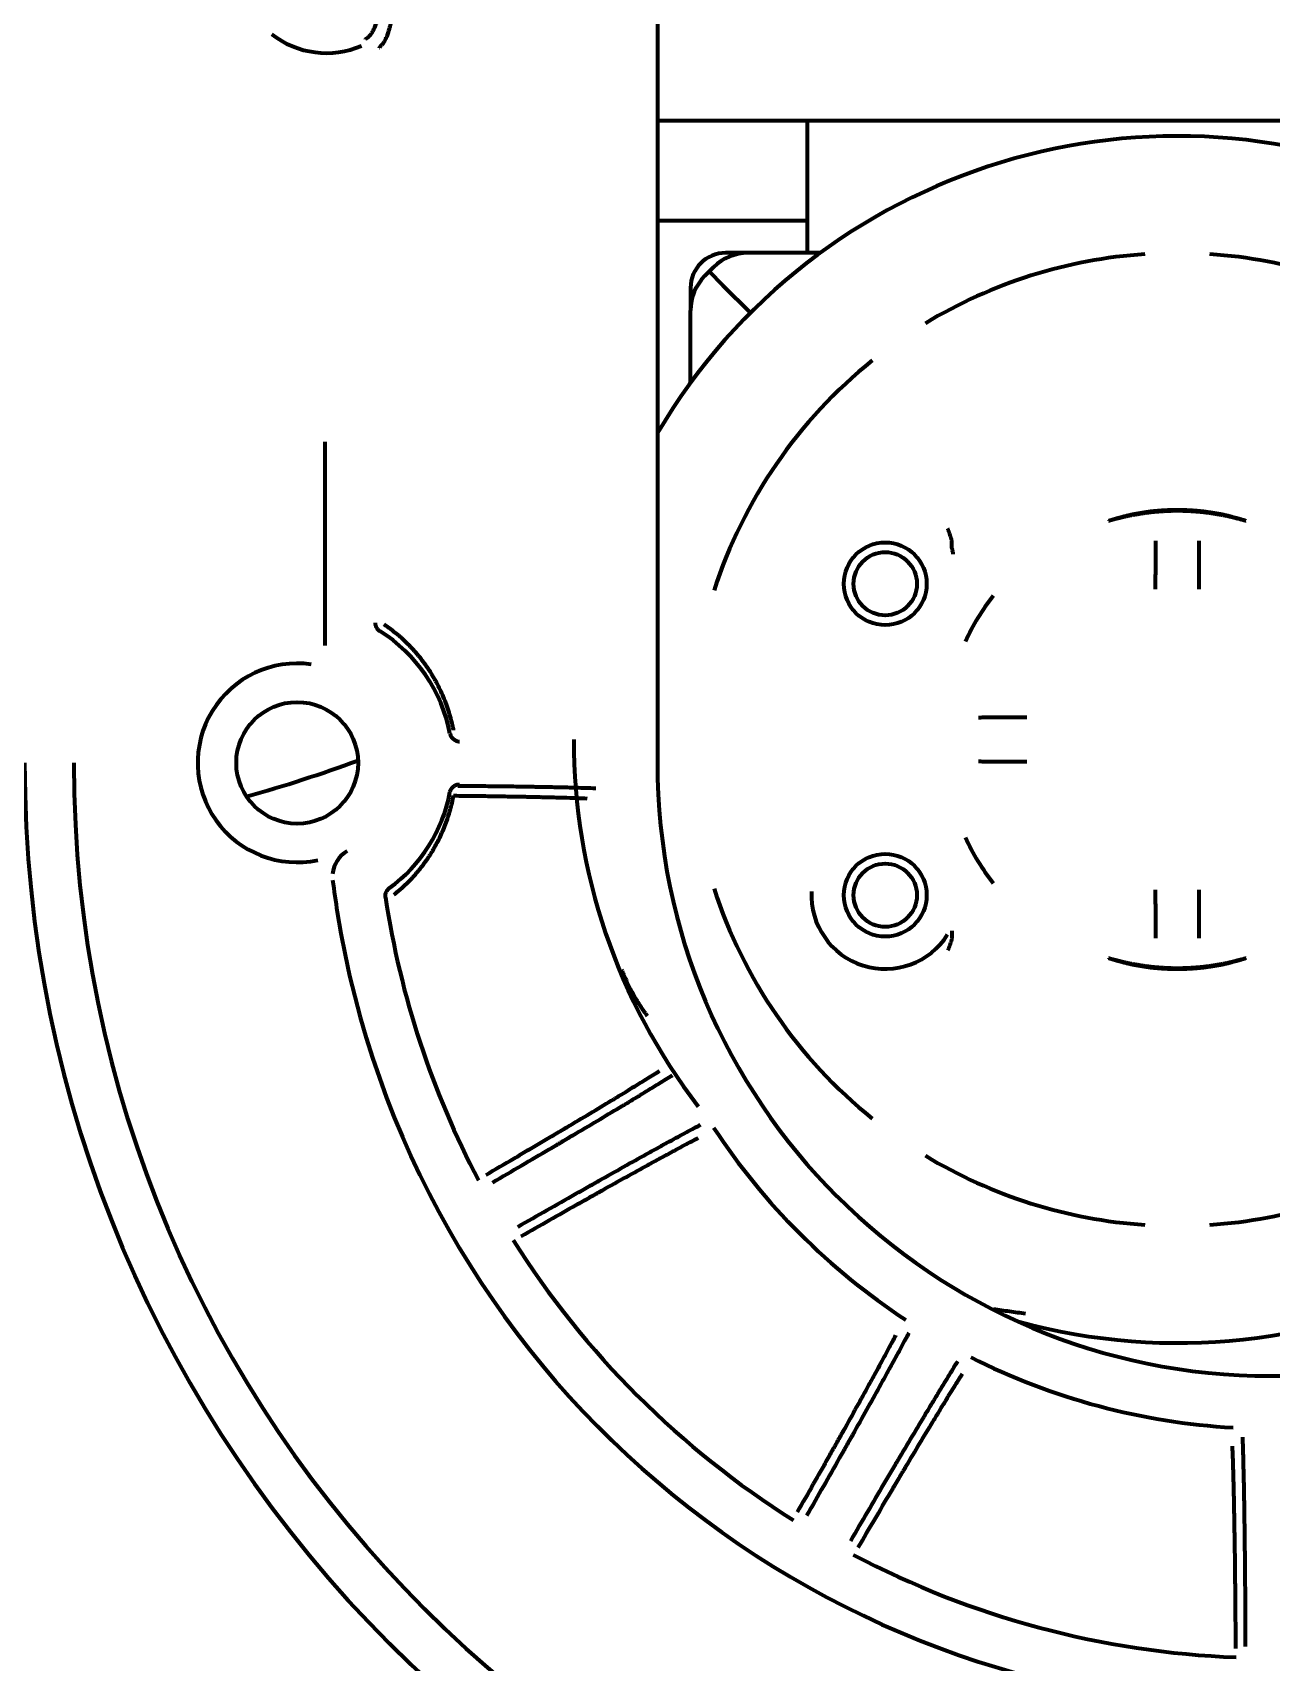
# Model space of a CAD drawing. Header units: inches. Extents: x -2405 to 7588, y 441 to 5654.
# Drawn here: x 2945 to 3008.6, y 4747.8 to 4831.6 of the extents above; entities that cross this region are included whole.
import ezdxf

# ---------------------------------------------------------------- set-up
doc = ezdxf.new("R2010")
doc.units = ezdxf.units.IN

msp = doc.modelspace()

# ---------------------------------------------------------------- linework, layer by layer
at = {"linetype": 'Continuous', "lineweight": 70}
for p, q in [((2977.075, 4838.056), (2977.075, 4794.033)), ((2977.075, 4827.033), (3040.074, 4827.033)), ((2984.775, 4820.233), (2984.775, 4827.035)), ((2984.775, 4821.883), (2977.073, 4821.883)), ((2981.728, 4820.233), (2980.575, 4820.233)), ((2985.445, 4820.233), (2981.727, 4820.233)), ((2979.507, 4819.048), (2979.733, 4819.275)), ((2979.96, 4819.501), (2979.733, 4819.275)), ((2980.441, 4818.567), (2979.733, 4819.275)), ((2980.441, 4818.567), (2979.733, 4819.275)), ((2978.775, 4818.433), (2978.775, 4817.28)), ((2980.441, 4818.567), (2981.855, 4817.153)), ((2980.441, 4818.567), (2981.855, 4817.153)), ((2978.775, 4813.563), (2978.775, 4817.281)), ((2960.002, 4810.531), (2960.002, 4800.071)), ((2992.194, 4805.066), (2992.194, 4805.39)), ((2992.194, 4785.4), (2992.194, 4785.076))]:
    msp.add_line(p, q, dxfattribs=at)
for centre, radius in [((2988.775, 4803.233), 2.125), ((2988.775, 4803.233), 1.625), ((2958.575, 4794.033), 3.125), ((2988.775, 4787.233), 2.125), ((2988.775, 4787.233), 1.625)]:
    msp.add_circle(centre, radius, dxfattribs=at)
for centre, radius, start, end in [((2960.075, 4835.033), 4.529, 231.71709, 293.53976), ((3003.775, 4795.233), 31, 254.7, 149.45625), ((2980.575, 4818.433), 1.8, 90, 180), ((2981.727, 4817.733), 2.5, 90, 135), ((3003.775, 4795.233), 24.991, 93.82427, 121.17573), ((3003.775, 4795.233), 24.991, 58.82427, 86.17573), ((2981.275, 4817.281), 2.5, 135, 180), ((3003.775, 4795.233), 24.991, 128.82427, 162.14701), ((3003.775, 4795.233), 11.996, 142.00464, 155.16062), ((2958.575, 4794.033), 7.991, 10.88963, 57.92406), ((2958.575, 4794.033), 5.109, 81.93308, 282.00746), ((3003.775, 4795.233), 31, 180, 217.4625), ((3008.575, 4794.033), 64, 180, 0), ((3008.575, 4794.033), 61.472, 180, 0), ((2935.775, 4864.533), 75, 285.62344, 290.22188), ((3008.575, 4794.033), 31.5, 180, 0), ((2958.575, 4794.033), 7.991, 306.29963, 349.11037), ((3003.775, 4795.233), 11.996, 204.83938, 217.99536), ((3010.212, 4794.297), 50.211, 187.19463, 189.09231), ((3003.775, 4795.233), 24.991, 197.85299, 231.17573), ((2988.775, 4787.233), 3.788, 177.16731, 327.75157), ((3008.575, 4794.033), 45.991, 188.65313, 207.78465), ((3008.575, 4794.033), 48.553, 189.09025, 350.90976), ((3008.575, 4794.033), 34.207, 213.232, 236.768), ((3003.775, 4795.233), 24.991, 238.82427, 266.17573), ((3003.775, 4795.233), 24.991, 273.82427, 301.17573), ((3008.575, 4794.033), 45.991, 212.21535, 237.78465), ((3008.575, 4794.033), 34.207, 243.232, 266.768), ((3008.575, 4794.033), 45.991, 242.21535, 267.78465)]:
    msp.add_arc(centre, radius, start, end, dxfattribs=at)
msp.add_ellipse((2961.885, 4788.196), major_axis=(1.341, 0.672), ratio=0.998626, start_param=1.621896, end_param=2.588167, dxfattribs=at)
for points, knots in [([(2962.223, 4831.326), (2962.236, 4831.334), (2962.25, 4831.345), (2962.271, 4831.364), (2962.278, 4831.371), (2962.293, 4831.386), (2962.3, 4831.394), (2962.337, 4831.435), (2962.367, 4831.475), (2962.412, 4831.545), (2962.428, 4831.569), (2962.451, 4831.608), (2962.458, 4831.622), (2962.474, 4831.649), (2962.481, 4831.663), (2962.519, 4831.735), (2962.548, 4831.797), (2962.606, 4831.93), (2962.633, 4832), (2962.673, 4832.111), (2962.686, 4832.148), (2962.711, 4832.225), (2962.724, 4832.264), (2962.76, 4832.384), (2962.782, 4832.465), (2962.824, 4832.632), (2962.843, 4832.717), (2962.879, 4832.891), (2962.895, 4832.979), (2962.918, 4833.115), (2962.925, 4833.16), (2962.939, 4833.251), (2962.946, 4833.297), (2962.977, 4833.526), (2962.996, 4833.711), (2963.027, 4834.085), (2963.038, 4834.273), (2963.048, 4834.558), (2963.051, 4834.653), (2963.055, 4834.844), (2963.056, 4835.034), (2963.054, 4835.319), (2963.048, 4835.509), (2963.043, 4835.651), (2963.041, 4835.699), (2963.036, 4835.794), (2963.034, 4835.841), (2963.025, 4835.983), (2963.019, 4836.077), (2962.996, 4836.358), (2962.976, 4836.542), (2962.939, 4836.816), (2962.926, 4836.906), (2962.903, 4837.041), (2962.895, 4837.085), (2962.878, 4837.174), (2962.87, 4837.218), (2962.843, 4837.35), (2962.823, 4837.435), (2962.782, 4837.602), (2962.759, 4837.683), (2962.712, 4837.841), (2962.687, 4837.918), (2962.633, 4838.066), (2962.606, 4838.136), (2962.549, 4838.268), (2962.519, 4838.33), (2962.474, 4838.415), (2962.459, 4838.443), (2962.436, 4838.482), (2962.428, 4838.495), (2962.413, 4838.52), (2962.398, 4838.544), (2962.382, 4838.567), (2962.367, 4838.589), (2962.359, 4838.599), (2962.336, 4838.629), (2962.321, 4838.648), (2962.277, 4838.697), (2962.249, 4838.723), (2962.223, 4838.74)], [0, 0, 0, 0, 0.015625, 0.015625, 0.023437, 0.023437, 0.03125, 0.03125, 0.0625, 0.0625, 0.078125, 0.078125, 0.085937, 0.085937, 0.09375, 0.09375, 0.125, 0.125, 0.15625, 0.15625, 0.171875, 0.171875, 0.1875, 0.1875, 0.21875, 0.21875, 0.25, 0.25, 0.28125, 0.28125, 0.296875, 0.296875, 0.3125, 0.3125, 0.375, 0.375, 0.4375, 0.4375, 0.46875, 0.46875, 0.5, 0.53125, 0.5625, 0.5625, 0.578125, 0.578125, 0.59375, 0.59375, 0.625, 0.625, 0.6875, 0.6875, 0.71875, 0.71875, 0.734375, 0.734375, 0.75, 0.75, 0.78125, 0.78125, 0.8125, 0.8125, 0.84375, 0.84375, 0.875, 0.875, 0.90625, 0.90625, 0.921875, 0.921875, 0.929687, 0.929687, 0.9375, 0.945312, 0.945312, 0.953125, 0.953125, 0.96875, 0.96875, 1, 1, 1, 1]), ([(2962.95, 4830.958), (2962.963, 4830.97), (2962.975, 4830.985), (2962.995, 4831.009), (2963.001, 4831.018), (2963.015, 4831.036), (2963.021, 4831.046), (2963.054, 4831.096), (2963.081, 4831.143), (2963.121, 4831.223), (2963.135, 4831.251), (2963.155, 4831.295), (2963.161, 4831.311), (2963.175, 4831.342), (2963.181, 4831.357), (2963.214, 4831.438), (2963.239, 4831.507), (2963.287, 4831.654), (2963.31, 4831.731), (2963.343, 4831.852), (2963.353, 4831.893), (2963.374, 4831.977), (2963.384, 4832.02), (2963.412, 4832.15), (2963.43, 4832.239), (2963.462, 4832.42), (2963.476, 4832.513), (2963.503, 4832.702), (2963.514, 4832.798), (2963.53, 4832.944), (2963.535, 4832.994), (2963.543, 4833.093), (2963.548, 4833.143), (2963.567, 4833.392), (2963.577, 4833.593), (2963.591, 4834), (2963.595, 4834.206), (2963.599, 4834.515), (2963.599, 4834.619), (2963.6, 4834.827), (2963.601, 4835.034), (2963.6, 4835.241), (2963.599, 4835.448), (2963.599, 4835.552), (2963.596, 4835.758), (2963.595, 4835.862), (2963.591, 4836.068), (2963.588, 4836.17), (2963.577, 4836.475), (2963.567, 4836.677), (2963.544, 4836.974), (2963.535, 4837.072), (2963.519, 4837.219), (2963.514, 4837.267), (2963.502, 4837.364), (2963.496, 4837.412), (2963.476, 4837.554), (2963.462, 4837.647), (2963.43, 4837.828), (2963.412, 4837.917), (2963.384, 4838.046), (2963.369, 4838.11), (2963.353, 4838.172), (2963.343, 4838.213), (2963.337, 4838.234), (2963.31, 4838.335), (2963.287, 4838.412), (2963.239, 4838.558), (2963.214, 4838.626), (2963.175, 4838.723), (2963.162, 4838.754), (2963.135, 4838.814), (2963.122, 4838.842), (2963.095, 4838.896), (2963.081, 4838.922), (2963.054, 4838.969), (2963.041, 4838.991), (2963.001, 4839.051), (2962.975, 4839.083), (2962.95, 4839.107)], [0, 0, 0, 0, 0.015625, 0.015625, 0.023437, 0.023437, 0.03125, 0.03125, 0.0625, 0.0625, 0.078125, 0.078125, 0.085937, 0.085937, 0.09375, 0.09375, 0.125, 0.125, 0.15625, 0.15625, 0.171875, 0.171875, 0.1875, 0.1875, 0.21875, 0.21875, 0.25, 0.25, 0.28125, 0.28125, 0.296875, 0.296875, 0.3125, 0.3125, 0.375, 0.375, 0.4375, 0.4375, 0.46875, 0.46875, 0.5, 0.53125, 0.53125, 0.5625, 0.5625, 0.59375, 0.59375, 0.625, 0.625, 0.6875, 0.6875, 0.71875, 0.71875, 0.734375, 0.734375, 0.75, 0.75, 0.78125, 0.78125, 0.8125, 0.8125, 0.828125, 0.835937, 0.835937, 0.84375, 0.84375, 0.875, 0.875, 0.90625, 0.90625, 0.921875, 0.921875, 0.9375, 0.9375, 0.953125, 0.953125, 0.96875, 0.96875, 1, 1, 1, 1]), ([(2962.075, 4831.22), (2962.079, 4831.226), (2962.093, 4831.237), (2962.142, 4831.272), (2962.177, 4831.295), (2962.223, 4831.326)], [0, 0, 0, 0, 0.5, 0.5, 1, 1, 1, 1]), ([(2962.808, 4830.778), (2962.808, 4830.778), (2962.808, 4830.779), (2962.808, 4830.78), (2962.809, 4830.782), (2962.81, 4830.786), (2962.813, 4830.796), (2962.817, 4830.804), (2962.827, 4830.822), (2962.837, 4830.836), (2962.873, 4830.881), (2962.907, 4830.916), (2962.95, 4830.958)], [0, 0, 0, 0, 0.015625, 0.015625, 0.03125, 0.0625, 0.125, 0.25, 0.25, 0.5, 0.5, 1, 1, 1, 1]), ([(2992.176, 4805.521), (2992.148, 4805.614), (2992.118, 4805.706), (2992.07, 4805.845), (2992.054, 4805.891), (2992.03, 4805.959), (2992.021, 4805.982), (2992.004, 4806.028), (2991.996, 4806.051), (2991.987, 4806.074)], [0, 0, 0, 0, 0.5, 0.5, 0.75, 0.75, 0.875, 0.875, 1, 1, 1, 1]), ([(2992.194, 4805.39), (2992.194, 4805.412), (2992.193, 4805.434), (2992.187, 4805.477), (2992.183, 4805.499), (2992.176, 4805.521)], [0, 0, 0, 0, 0.5, 0.5, 1, 1, 1, 1]), ([(2992.194, 4805.066), (2992.206, 4805.007), (2992.216, 4804.952), (2992.235, 4804.848), (2992.244, 4804.8), (2992.252, 4804.756)], [0, 0, 0, 0, 0.5, 0.5, 1, 1, 1, 1]), ([(3002.655, 4805.446), (3002.654, 4805.364), (3002.653, 4805.279), (3002.652, 4805.102), (3002.651, 4804.918), (3002.65, 4804.722), (3002.649, 4804.595), (3002.649, 4804.57), (3002.649, 4804.518), (3002.649, 4804.492), (3002.648, 4804.414), (3002.648, 4804.361), (3002.648, 4804.202), (3002.647, 4803.986), (3002.647, 4803.765), (3002.646, 4803.596), (3002.646, 4803.512), (3002.646, 4803.426), (3002.646, 4803.369), (3002.646, 4803.34), (3002.646, 4803.196), (3002.646, 4803.08), (3002.646, 4802.965)], [0, 0, 0, 0, 0.125, 0.125, 0.25, 0.375, 0.375, 0.40625, 0.40625, 0.4375, 0.4375, 0.5, 0.5, 0.625, 0.75, 0.75, 0.8125, 0.84375, 0.84375, 0.875, 0.875, 1, 1, 1, 1]), ([(3004.904, 4802.965), (3004.904, 4803.08), (3004.904, 4803.195), (3004.904, 4803.423), (3004.904, 4803.649), (3004.903, 4803.871), (3004.903, 4804.008), (3004.903, 4804.036), (3004.903, 4804.091), (3004.903, 4804.118), (3004.902, 4804.2), (3004.902, 4804.254), (3004.902, 4804.413), (3004.901, 4804.62), (3004.9, 4804.816), (3004.899, 4804.959), (3004.899, 4805.029), (3004.898, 4805.098), (3004.898, 4805.144), (3004.898, 4805.167), (3004.897, 4805.279), (3004.896, 4805.364), (3004.895, 4805.446)], [0, 0, 0, 0, 0.125, 0.125, 0.25, 0.375, 0.375, 0.40625, 0.40625, 0.4375, 0.4375, 0.5, 0.5, 0.625, 0.75, 0.75, 0.8125, 0.84375, 0.84375, 0.875, 0.875, 1, 1, 1, 1]), ([(2962.584, 4801.229), (2962.584, 4801.186), (2962.589, 4801.144), (2962.602, 4801.093), (2962.605, 4801.083), (2962.612, 4801.063), (2962.615, 4801.053), (2962.627, 4801.024), (2962.645, 4800.986), (2962.668, 4800.95), (2962.687, 4800.924), (2962.693, 4800.916), (2962.707, 4800.9), (2962.714, 4800.892), (2962.75, 4800.853), (2962.783, 4800.827), (2962.819, 4800.804)], [0, 0, 0, 0, 0.25, 0.25, 0.3125, 0.3125, 0.375, 0.375, 0.5, 0.625, 0.625, 0.6875, 0.6875, 0.75, 0.75, 1, 1, 1, 1]), ([(2966.606, 4795.707), (2966.593, 4795.777), (2966.578, 4795.846), (2966.548, 4795.984), (2966.5, 4796.191), (2966.445, 4796.393), (2966.326, 4796.795), (2966.234, 4797.057), (2966.026, 4797.571), (2965.909, 4797.823), (2965.748, 4798.131), (2965.715, 4798.192), (2965.648, 4798.314), (2965.613, 4798.375), (2965.507, 4798.555), (2965.433, 4798.673), (2965.205, 4799.022), (2965.043, 4799.245), (2964.697, 4799.673), (2964.514, 4799.879), (2964.224, 4800.174), (2964.125, 4800.27), (2963.971, 4800.41), (2963.92, 4800.457), (2963.815, 4800.548), (2963.761, 4800.594), (2963.492, 4800.816), (2963.268, 4800.984), (2963.035, 4801.14)], [0, 0, 0, 0, 0.03125, 0.03125, 0.0625, 0.125, 0.125, 0.25, 0.25, 0.375, 0.375, 0.40625, 0.40625, 0.4375, 0.4375, 0.5, 0.5, 0.625, 0.625, 0.75, 0.75, 0.8125, 0.8125, 0.84375, 0.84375, 0.875, 0.875, 1, 1, 1, 1]), ([(2996.043, 4796.362), (2995.928, 4796.362), (2995.813, 4796.362), (2995.585, 4796.362), (2995.359, 4796.362), (2995.137, 4796.361), (2994.999, 4796.361), (2994.972, 4796.361), (2994.917, 4796.361), (2994.89, 4796.361), (2994.808, 4796.36), (2994.754, 4796.36), (2994.595, 4796.36), (2994.388, 4796.359), (2994.192, 4796.358), (2994.049, 4796.357), (2993.979, 4796.356), (2993.91, 4796.356), (2993.864, 4796.356), (2993.841, 4796.355), (2993.729, 4796.355), (2993.644, 4796.354), (2993.562, 4796.353)], [0, 0, 0, 0, 0.125, 0.125, 0.25, 0.375, 0.375, 0.40625, 0.40625, 0.4375, 0.4375, 0.5, 0.5, 0.625, 0.75, 0.75, 0.8125, 0.84375, 0.84375, 0.875, 0.875, 1, 1, 1, 1]), ([(2966.422, 4795.543), (2966.428, 4795.514), (2966.436, 4795.486), (2966.451, 4795.446), (2966.457, 4795.433), (2966.469, 4795.407), (2966.476, 4795.394), (2966.498, 4795.357), (2966.515, 4795.333), (2966.543, 4795.301), (2966.553, 4795.29), (2966.573, 4795.27), (2966.584, 4795.26), (2966.618, 4795.233), (2966.641, 4795.216), (2966.679, 4795.195), (2966.692, 4795.188), (2966.718, 4795.176), (2966.731, 4795.171), (2966.772, 4795.156), (2966.828, 4795.142), (2966.885, 4795.136), (2966.914, 4795.136)], [0, 0, 0, 0, 0.125, 0.125, 0.1875, 0.1875, 0.25, 0.25, 0.375, 0.375, 0.4375, 0.4375, 0.5, 0.5, 0.625, 0.625, 0.6875, 0.6875, 0.75, 0.75, 0.875, 1, 1, 1, 1]), ([(2993.562, 4794.113), (2993.644, 4794.112), (2993.729, 4794.111), (2993.906, 4794.11), (2994.09, 4794.109), (2994.286, 4794.108), (2994.413, 4794.107), (2994.438, 4794.107), (2994.49, 4794.107), (2994.516, 4794.107), (2994.594, 4794.106), (2994.647, 4794.106), (2994.806, 4794.105), (2995.022, 4794.105), (2995.243, 4794.104), (2995.412, 4794.104), (2995.496, 4794.104), (2995.582, 4794.104), (2995.639, 4794.104), (2995.668, 4794.104), (2995.812, 4794.104), (2995.928, 4794.104), (2996.043, 4794.104)], [0, 0, 0, 0, 0.125, 0.125, 0.25, 0.375, 0.375, 0.40625, 0.40625, 0.4375, 0.4375, 0.5, 0.5, 0.625, 0.75, 0.75, 0.8125, 0.84375, 0.84375, 0.875, 0.875, 1, 1, 1, 1]), ([(2963.541, 4787.262), (2963.642, 4787.341), (2963.741, 4787.421), (2963.886, 4787.546), (2963.934, 4787.588), (2964.028, 4787.673), (2964.075, 4787.716), (2964.305, 4787.934), (2964.48, 4788.115), (2964.811, 4788.492), (2964.968, 4788.688), (2965.19, 4788.992), (2965.262, 4789.095), (2965.367, 4789.253), (2965.401, 4789.306), (2965.468, 4789.413), (2965.501, 4789.467), (2965.663, 4789.738), (2965.783, 4789.959), (2966.002, 4790.411), (2966.101, 4790.641), (2966.28, 4791.113), (2966.36, 4791.353), (2966.448, 4791.661), (2966.464, 4791.723), (2966.497, 4791.847), (2966.512, 4791.909), (2966.557, 4792.097), (2966.584, 4792.223), (2966.608, 4792.35)], [0, 0, 0, 0, 0.0625, 0.0625, 0.09375, 0.09375, 0.125, 0.125, 0.25, 0.25, 0.375, 0.375, 0.4375, 0.4375, 0.46875, 0.46875, 0.5, 0.5, 0.625, 0.625, 0.75, 0.75, 0.875, 0.875, 0.90625, 0.90625, 0.9375, 0.9375, 1, 1, 1, 1]), ([(2966.422, 4792.523), (2966.428, 4792.552), (2966.436, 4792.579), (2966.451, 4792.62), (2966.457, 4792.633), (2966.469, 4792.659), (2966.476, 4792.672), (2966.498, 4792.709), (2966.515, 4792.732), (2966.543, 4792.765), (2966.553, 4792.776), (2966.573, 4792.796), (2966.584, 4792.806), (2966.618, 4792.833), (2966.641, 4792.849), (2966.679, 4792.871), (2966.692, 4792.877), (2966.718, 4792.889), (2966.731, 4792.895), (2966.772, 4792.91), (2966.828, 4792.924), (2966.885, 4792.929), (2966.914, 4792.929)], [0, 0, 0, 0, 0.125, 0.125, 0.1875, 0.1875, 0.25, 0.25, 0.375, 0.375, 0.4375, 0.4375, 0.5, 0.5, 0.625, 0.625, 0.6875, 0.6875, 0.75, 0.75, 0.875, 1, 1, 1, 1]), ([(2966.608, 4792.35), (2966.987, 4792.346), (2967.354, 4792.342), (2968.069, 4792.333), (2968.762, 4792.323), (2969.414, 4792.312), (2969.887, 4792.304), (2970.042, 4792.301), (2970.271, 4792.297), (2970.346, 4792.295), (2970.496, 4792.292), (2970.57, 4792.291), (2970.791, 4792.286), (2970.934, 4792.283), (2971.144, 4792.278), (2971.213, 4792.277), (2971.35, 4792.274), (2971.417, 4792.272), (2971.749, 4792.264), (2971.999, 4792.257), (2972.469, 4792.244), (2972.688, 4792.237), (2973.097, 4792.222), (2973.286, 4792.215), (2973.46, 4792.207)], [0, 0, 0, 0, 0.125, 0.125, 0.25, 0.375, 0.375, 0.4375, 0.4375, 0.46875, 0.46875, 0.5, 0.5, 0.5625, 0.5625, 0.59375, 0.59375, 0.625, 0.625, 0.75, 0.75, 0.875, 0.875, 1, 1, 1, 1]), ([(2966.828, 4792.859), (2967.221, 4792.855), (2967.602, 4792.852), (2968.343, 4792.844), (2969.062, 4792.836), (2969.737, 4792.826), (2970.228, 4792.819), (2970.388, 4792.816), (2970.625, 4792.812), (2970.743, 4792.81), (2970.859, 4792.808), (2970.935, 4792.807), (2970.974, 4792.806), (2971.315, 4792.8), (2971.603, 4792.794), (2972.148, 4792.783), (2972.663, 4792.771), (2973.116, 4792.758), (2973.539, 4792.745), (2973.735, 4792.738), (2973.915, 4792.731)], [0, 0, 0, 0, 0.125, 0.125, 0.25, 0.375, 0.375, 0.4375, 0.4375, 0.46875, 0.484375, 0.484375, 0.5, 0.5, 0.625, 0.625, 0.75, 0.875, 0.875, 1, 1, 1, 1]), ([(2963.107, 4787.113), (2963.1, 4787.159), (2963.1, 4787.204), (2963.108, 4787.272), (2963.112, 4787.294), (2963.124, 4787.338), (2963.131, 4787.36), (2963.148, 4787.401), (2963.158, 4787.422), (2963.181, 4787.461), (2963.207, 4787.499), (2963.237, 4787.532), (2963.27, 4787.564), (2963.287, 4787.579), (2963.306, 4787.593)], [0, 0, 0, 0, 0.25, 0.25, 0.375, 0.375, 0.5, 0.5, 0.625, 0.625, 0.75, 0.875, 0.875, 1, 1, 1, 1]), ([(3002.646, 4787.501), (3002.646, 4787.385), (3002.646, 4787.271), (3002.646, 4787.043), (3002.646, 4786.817), (3002.647, 4786.595), (3002.647, 4786.457), (3002.647, 4786.43), (3002.647, 4786.375), (3002.647, 4786.348), (3002.648, 4786.266), (3002.648, 4786.212), (3002.648, 4786.053), (3002.649, 4785.846), (3002.65, 4785.65), (3002.651, 4785.507), (3002.652, 4785.436), (3002.652, 4785.367), (3002.652, 4785.322), (3002.652, 4785.299), (3002.653, 4785.187), (3002.654, 4785.101), (3002.655, 4785.019)], [0, 0, 0, 0, 0.125, 0.125, 0.25, 0.375, 0.375, 0.40625, 0.40625, 0.4375, 0.4375, 0.5, 0.5, 0.625, 0.75, 0.75, 0.8125, 0.84375, 0.84375, 0.875, 0.875, 1, 1, 1, 1]), ([(3004.895, 4785.019), (3004.896, 4785.101), (3004.897, 4785.187), (3004.898, 4785.364), (3004.899, 4785.547), (3004.9, 4785.744), (3004.901, 4785.871), (3004.901, 4785.896), (3004.901, 4785.948), (3004.901, 4785.974), (3004.902, 4786.052), (3004.902, 4786.105), (3004.902, 4786.264), (3004.903, 4786.479), (3004.904, 4786.701), (3004.904, 4786.869), (3004.904, 4786.954), (3004.904, 4787.04), (3004.904, 4787.097), (3004.904, 4787.126), (3004.904, 4787.27), (3004.904, 4787.385), (3004.904, 4787.501)], [0, 0, 0, 0, 0.125, 0.125, 0.25, 0.375, 0.375, 0.40625, 0.40625, 0.4375, 0.4375, 0.5, 0.5, 0.625, 0.75, 0.75, 0.8125, 0.84375, 0.84375, 0.875, 0.875, 1, 1, 1, 1]), ([(2992.176, 4784.945), (2992.148, 4784.852), (2992.118, 4784.759), (2992.07, 4784.621), (2992.054, 4784.575), (2992.03, 4784.506), (2992.021, 4784.483), (2992.004, 4784.438), (2991.996, 4784.415), (2991.987, 4784.392)], [0, 0, 0, 0, 0.5, 0.5, 0.75, 0.75, 0.875, 0.875, 1, 1, 1, 1]), ([(2992.194, 4785.076), (2992.194, 4785.054), (2992.193, 4785.032), (2992.187, 4784.988), (2992.183, 4784.966), (2992.176, 4784.945)], [0, 0, 0, 0, 0.5, 0.5, 1, 1, 1, 1]), ([(2975.237, 4783.404), (2975.27, 4783.32), (2975.343, 4783.143), (2975.42, 4782.968), (2975.505, 4782.783), (2975.548, 4782.692), (2975.639, 4782.51), (2975.685, 4782.419), (2975.781, 4782.239), (2975.83, 4782.15), (2975.981, 4781.885), (2976.087, 4781.712), (2976.308, 4781.371), (2976.424, 4781.204), (2976.545, 4781.041)], [0, 0, 0, 0, 0.099124, 0.211734, 0.211734, 0.324343, 0.324343, 0.436953, 0.436953, 0.549562, 0.549562, 0.774781, 0.774781, 1, 1, 1, 1]), ([(2977.181, 4778.196), (2976.979, 4778.068), (2976.752, 4777.926), (2976.25, 4777.613), (2975.975, 4777.443), (2975.525, 4777.168), (2975.369, 4777.073), (2975.126, 4776.925), (2975.043, 4776.875), (2974.917, 4776.798), (2974.874, 4776.772), (2974.788, 4776.72), (2974.745, 4776.694), (2974.354, 4776.457), (2973.988, 4776.237), (2973.222, 4775.777), (2972.821, 4775.538), (2972.193, 4775.164), (2971.979, 4775.037), (2971.706, 4774.876), (2971.651, 4774.843), (2971.541, 4774.778), (2971.485, 4774.745), (2971.318, 4774.646), (2971.094, 4774.513), (2970.867, 4774.379), (2970.637, 4774.244), (2970.522, 4774.176), (2970.175, 4773.971), (2969.941, 4773.834), (2969.233, 4773.418), (2968.752, 4773.136), (2968.261, 4772.849)], [0, 0, 0, 0, 0.125, 0.125, 0.25, 0.25, 0.3125, 0.3125, 0.34375, 0.34375, 0.359375, 0.359375, 0.375, 0.375, 0.5, 0.5, 0.625, 0.625, 0.6875, 0.6875, 0.703125, 0.703125, 0.71875, 0.71875, 0.75, 0.78125, 0.78125, 0.8125, 0.8125, 0.875, 0.875, 1, 1, 1, 1]), ([(2977.838, 4777.969), (2977.628, 4777.837), (2977.393, 4777.69), (2976.872, 4777.369), (2976.586, 4777.194), (2976.119, 4776.911), (2975.957, 4776.813), (2975.705, 4776.66), (2975.619, 4776.608), (2975.488, 4776.529), (2975.444, 4776.503), (2975.355, 4776.449), (2975.31, 4776.422), (2974.904, 4776.178), (2974.525, 4775.951), (2973.73, 4775.477), (2973.314, 4775.23), (2972.662, 4774.845), (2972.44, 4774.714), (2972.157, 4774.547), (2972.1, 4774.513), (2971.986, 4774.446), (2971.928, 4774.412), (2971.755, 4774.31), (2971.639, 4774.242), (2971.056, 4773.898), (2970.579, 4773.618), (2969.604, 4773.048), (2969.106, 4772.758), (2968.598, 4772.462)], [0, 0, 0, 0, 0.125, 0.125, 0.25, 0.25, 0.3125, 0.3125, 0.34375, 0.34375, 0.359375, 0.359375, 0.375, 0.375, 0.5, 0.5, 0.625, 0.625, 0.6875, 0.6875, 0.703125, 0.703125, 0.71875, 0.71875, 0.75, 0.75, 0.875, 0.875, 1, 1, 1, 1]), ([(2969.906, 4770.197), (2970.416, 4770.489), (2970.915, 4770.775), (2971.893, 4771.332), (2972.371, 4771.604), (2973.073, 4772.001), (2973.304, 4772.132), (2973.647, 4772.326), (2973.76, 4772.39), (2973.93, 4772.485), (2973.986, 4772.517), (2974.098, 4772.58), (2974.154, 4772.612), (2974.653, 4772.892), (2975.076, 4773.13), (2975.885, 4773.582), (2976.27, 4773.796), (2976.818, 4774.1), (2976.996, 4774.199), (2977.212, 4774.318), (2977.255, 4774.341), (2977.341, 4774.388), (2977.383, 4774.412), (2977.509, 4774.481), (2977.591, 4774.526), (2977.993, 4774.746), (2978.289, 4774.907), (2978.831, 4775.199), (2979.076, 4775.33), (2979.294, 4775.445)], [0, 0, 0, 0, 0.125, 0.125, 0.25, 0.25, 0.3125, 0.3125, 0.34375, 0.34375, 0.359375, 0.359375, 0.375, 0.375, 0.5, 0.5, 0.625, 0.625, 0.6875, 0.6875, 0.703125, 0.703125, 0.71875, 0.71875, 0.75, 0.75, 0.875, 0.875, 1, 1, 1, 1]), ([(2970.073, 4769.712), (2970.566, 4769.993), (2971.049, 4770.268), (2971.994, 4770.804), (2972.456, 4771.066), (2973.135, 4771.449), (2973.358, 4771.574), (2973.69, 4771.761), (2973.8, 4771.822), (2973.964, 4771.914), (2974.018, 4771.945), (2974.127, 4772.006), (2974.18, 4772.036), (2974.663, 4772.306), (2975.073, 4772.535), (2975.855, 4772.969), (2976.228, 4773.176), (2976.759, 4773.468), (2976.931, 4773.562), (2977.14, 4773.677), (2977.182, 4773.699), (2977.264, 4773.744), (2977.305, 4773.767), (2977.427, 4773.833), (2977.586, 4773.92), (2977.74, 4774.003), (2977.891, 4774.085), (2977.965, 4774.125), (2978.181, 4774.242), (2978.319, 4774.316), (2978.714, 4774.527), (2978.951, 4774.652), (2979.163, 4774.763)], [0, 0, 0, 0, 0.125, 0.125, 0.25, 0.25, 0.3125, 0.3125, 0.34375, 0.34375, 0.359375, 0.359375, 0.375, 0.375, 0.5, 0.5, 0.625, 0.625, 0.6875, 0.6875, 0.703125, 0.703125, 0.71875, 0.71875, 0.75, 0.78125, 0.78125, 0.8125, 0.8125, 0.875, 0.875, 1, 1, 1, 1]), ([(2994.328, 4765.977), (2994.465, 4765.956), (2994.602, 4765.936), (2994.877, 4765.896), (2995.014, 4765.876), (2995.29, 4765.838), (2995.427, 4765.819), (2995.703, 4765.782), (2995.841, 4765.764), (2995.979, 4765.746)], [0, 0, 0, 0, 0.25, 0.25, 0.5, 0.5, 0.75, 0.75, 1, 1, 1, 1]), ([(2989.988, 4764.752), (2989.872, 4764.533), (2989.742, 4764.289), (2989.451, 4763.75), (2989.291, 4763.456), (2989.029, 4762.977), (2988.937, 4762.811), (2988.795, 4762.552), (2988.747, 4762.465), (2988.673, 4762.331), (2988.648, 4762.286), (2988.597, 4762.195), (2988.572, 4762.149), (2988.343, 4761.735), (2988.128, 4761.349), (2987.676, 4760.541), (2987.439, 4760.119), (2987.068, 4759.459), (2986.941, 4759.235), (2986.779, 4758.949), (2986.747, 4758.891), (2986.682, 4758.775), (2986.649, 4758.717), (2986.55, 4758.542), (2986.484, 4758.425), (2986.15, 4757.836), (2985.877, 4757.355), (2985.317, 4756.374), (2985.032, 4755.874), (2984.739, 4755.363)], [0, 0, 0, 0, 0.125, 0.125, 0.25, 0.25, 0.3125, 0.3125, 0.34375, 0.34375, 0.359375, 0.359375, 0.375, 0.375, 0.5, 0.5, 0.625, 0.625, 0.6875, 0.6875, 0.703125, 0.703125, 0.71875, 0.71875, 0.75, 0.75, 0.875, 0.875, 1, 1, 1, 1]), ([(2989.305, 4764.621), (2989.194, 4764.409), (2989.069, 4764.172), (2988.791, 4763.651), (2988.637, 4763.366), (2988.385, 4762.903), (2988.298, 4762.742), (2988.161, 4762.492), (2988.114, 4762.407), (2988.043, 4762.278), (2988.019, 4762.234), (2987.971, 4762.146), (2987.947, 4762.102), (2987.727, 4761.702), (2987.52, 4761.328), (2987.086, 4760.547), (2986.858, 4760.139), (2986.501, 4759.501), (2986.38, 4759.284), (2986.224, 4759.008), (2986.193, 4758.952), (2986.13, 4758.84), (2986.098, 4758.784), (2986.003, 4758.615), (2985.875, 4758.388), (2985.746, 4758.158), (2985.615, 4757.926), (2985.549, 4757.81), (2985.35, 4757.459), (2985.217, 4757.223), (2984.811, 4756.509), (2984.536, 4756.024), (2984.254, 4755.531)], [0, 0, 0, 0, 0.125, 0.125, 0.25, 0.25, 0.3125, 0.3125, 0.34375, 0.34375, 0.359375, 0.359375, 0.375, 0.375, 0.5, 0.5, 0.625, 0.625, 0.6875, 0.6875, 0.703125, 0.703125, 0.71875, 0.71875, 0.75, 0.78125, 0.78125, 0.8125, 0.8125, 0.875, 0.875, 1, 1, 1, 1]), ([(2987.004, 4754.056), (2987.3, 4754.564), (2987.59, 4755.061), (2988.158, 4756.032), (2988.436, 4756.507), (2988.845, 4757.202), (2988.98, 4757.431), (2989.18, 4757.77), (2989.246, 4757.882), (2989.345, 4758.05), (2989.378, 4758.105), (2989.444, 4758.216), (2989.476, 4758.271), (2989.768, 4758.764), (2990.016, 4759.181), (2990.49, 4759.977), (2990.716, 4760.355), (2991.039, 4760.892), (2991.144, 4761.066), (2991.272, 4761.277), (2991.297, 4761.319), (2991.347, 4761.402), (2991.372, 4761.444), (2991.447, 4761.567), (2991.495, 4761.647), (2991.734, 4762.039), (2991.91, 4762.327), (2992.232, 4762.85), (2992.379, 4763.086), (2992.511, 4763.295)], [0, 0, 0, 0, 0.125, 0.125, 0.25, 0.25, 0.3125, 0.3125, 0.34375, 0.34375, 0.359375, 0.359375, 0.375, 0.375, 0.5, 0.5, 0.625, 0.625, 0.6875, 0.6875, 0.703125, 0.703125, 0.71875, 0.71875, 0.75, 0.75, 0.875, 0.875, 1, 1, 1, 1]), ([(2987.392, 4753.719), (2987.678, 4754.21), (2987.959, 4754.689), (2988.509, 4755.626), (2988.779, 4756.084), (2989.175, 4756.754), (2989.306, 4756.975), (2989.5, 4757.302), (2989.564, 4757.411), (2989.66, 4757.572), (2989.692, 4757.626), (2989.755, 4757.733), (2989.787, 4757.786), (2990.07, 4758.261), (2990.31, 4758.664), (2990.771, 4759.431), (2990.99, 4759.796), (2991.304, 4760.314), (2991.406, 4760.482), (2991.53, 4760.686), (2991.554, 4760.727), (2991.603, 4760.807), (2991.627, 4760.847), (2991.7, 4760.965), (2991.794, 4761.12), (2991.886, 4761.269), (2991.953, 4761.379), (2991.975, 4761.415), (2992.019, 4761.486), (2992.128, 4761.663), (2992.231, 4761.829), (2992.467, 4762.209), (2992.61, 4762.437), (2992.739, 4762.638)], [0, 0, 0, 0, 0.125, 0.125, 0.25, 0.25, 0.3125, 0.3125, 0.34375, 0.34375, 0.359375, 0.359375, 0.375, 0.375, 0.5, 0.5, 0.625, 0.625, 0.6875, 0.6875, 0.703125, 0.703125, 0.71875, 0.71875, 0.75, 0.78125, 0.78125, 0.796875, 0.796875, 0.8125, 0.875, 0.875, 1, 1, 1, 1]), ([(3006.593, 4758.926), (3006.603, 4758.688), (3006.613, 4758.42), (3006.632, 4757.829), (3006.642, 4757.505), (3006.655, 4756.978), (3006.66, 4756.796), (3006.666, 4756.511), (3006.668, 4756.414), (3006.672, 4756.266), (3006.673, 4756.216), (3006.675, 4756.116), (3006.676, 4756.066), (3006.685, 4755.609), (3006.693, 4755.182), (3006.708, 4754.288), (3006.715, 4753.821), (3006.725, 4753.091), (3006.728, 4752.842), (3006.731, 4752.525), (3006.732, 4752.461), (3006.733, 4752.333), (3006.734, 4752.268), (3006.736, 4752.074), (3006.739, 4751.814), (3006.742, 4751.549), (3006.744, 4751.283), (3006.745, 4751.15), (3006.749, 4750.747), (3006.751, 4750.475), (3006.757, 4749.654), (3006.761, 4749.096), (3006.764, 4748.528)], [0, 0, 0, 0, 0.125, 0.125, 0.25, 0.25, 0.3125, 0.3125, 0.34375, 0.34375, 0.359375, 0.359375, 0.375, 0.375, 0.5, 0.5, 0.625, 0.625, 0.6875, 0.6875, 0.703125, 0.703125, 0.71875, 0.71875, 0.75, 0.78125, 0.78125, 0.8125, 0.8125, 0.875, 0.875, 1, 1, 1, 1]), ([(3007.118, 4759.381), (3007.128, 4759.134), (3007.137, 4758.857), (3007.155, 4758.245), (3007.163, 4757.91), (3007.175, 4757.364), (3007.179, 4757.175), (3007.185, 4756.88), (3007.187, 4756.78), (3007.19, 4756.627), (3007.191, 4756.575), (3007.193, 4756.471), (3007.194, 4756.419), (3007.202, 4755.946), (3007.209, 4755.504), (3007.222, 4754.578), (3007.228, 4754.094), (3007.236, 4753.337), (3007.239, 4753.08), (3007.242, 4752.751), (3007.242, 4752.685), (3007.244, 4752.552), (3007.244, 4752.485), (3007.246, 4752.285), (3007.247, 4752.15), (3007.253, 4751.473), (3007.256, 4750.92), (3007.263, 4749.791), (3007.265, 4749.214), (3007.267, 4748.626)], [0, 0, 0, 0, 0.125, 0.125, 0.25, 0.25, 0.3125, 0.3125, 0.34375, 0.34375, 0.359375, 0.359375, 0.375, 0.375, 0.5, 0.5, 0.625, 0.625, 0.6875, 0.6875, 0.703125, 0.703125, 0.71875, 0.71875, 0.75, 0.75, 0.875, 0.875, 1, 1, 1, 1])]:
    msp.add_open_spline(points, degree=3, knots=knots, dxfattribs=at)
for points in [[(3000.275, 4806.474), (3000.275, 4806.474), (3000.281, 4806.478), (3000.305, 4806.487), (3000.346, 4806.502), (3000.404, 4806.522), (3000.478, 4806.546), (3000.568, 4806.574), (3000.675, 4806.605), (3000.797, 4806.64), (3000.936, 4806.677), (3001.088, 4806.716), (3001.255, 4806.755), (3001.435, 4806.795), (3001.626, 4806.833), (3001.827, 4806.87), (3002.037, 4806.904), (3002.255, 4806.936), (3002.479, 4806.964), (3002.708, 4806.988), (3002.941, 4807.007), (3003.177, 4807.022), (3003.415, 4807.032), (3003.655, 4807.037), (3003.895, 4807.037), (3004.135, 4807.032), (3004.373, 4807.022), (3004.609, 4807.007), (3004.842, 4806.988), (3005.072, 4806.964), (3005.295, 4806.936), (3005.513, 4806.904), (3005.723, 4806.87), (3005.925, 4806.833), (3006.115, 4806.795), (3006.295, 4806.755), (3006.462, 4806.716), (3006.615, 4806.677), (3006.753, 4806.64), (3006.875, 4806.605), (3006.982, 4806.574), (3007.073, 4806.546), (3007.147, 4806.522), (3007.204, 4806.502), (3007.245, 4806.487), (3007.27, 4806.478), (3007.275, 4806.474), (3007.275, 4806.474)], [(3007.275, 4806.474), (3007.275, 4806.473), (3007.27, 4806.473), (3007.245, 4806.479), (3007.204, 4806.489), (3007.147, 4806.504), (3007.073, 4806.524), (3006.983, 4806.548), (3006.876, 4806.576), (3006.754, 4806.607), (3006.616, 4806.64), (3006.464, 4806.675), (3006.298, 4806.711), (3006.119, 4806.748), (3005.928, 4806.783), (3005.727, 4806.818), (3005.517, 4806.85), (3005.299, 4806.88), (3005.075, 4806.906), (3004.845, 4806.929), (3004.611, 4806.947), (3004.374, 4806.961), (3004.136, 4806.971), (3003.895, 4806.976), (3003.655, 4806.976), (3003.414, 4806.971), (3003.176, 4806.961), (3002.939, 4806.947), (3002.705, 4806.929), (3002.475, 4806.906), (3002.251, 4806.88), (3002.033, 4806.85), (3001.823, 4806.818), (3001.622, 4806.783), (3001.432, 4806.748), (3001.252, 4806.711), (3001.086, 4806.675), (3000.934, 4806.64), (3000.796, 4806.607), (3000.674, 4806.576), (3000.568, 4806.548), (3000.477, 4806.524), (3000.403, 4806.504), (3000.346, 4806.489), (3000.305, 4806.479), (3000.281, 4806.473), (3000.275, 4806.473), (3000.275, 4806.474)], [(3000.275, 4783.992), (3000.275, 4783.993), (3000.281, 4783.993), (3000.305, 4783.987), (3000.346, 4783.977), (3000.403, 4783.961), (3000.477, 4783.942), (3000.568, 4783.918), (3000.674, 4783.89), (3000.796, 4783.859), (3000.934, 4783.826), (3001.086, 4783.791), (3001.252, 4783.755), (3001.432, 4783.718), (3001.622, 4783.682), (3001.823, 4783.648), (3002.033, 4783.615), (3002.251, 4783.586), (3002.475, 4783.56), (3002.705, 4783.537), (3002.939, 4783.518), (3003.176, 4783.504), (3003.414, 4783.495), (3003.655, 4783.49), (3003.895, 4783.49), (3004.136, 4783.495), (3004.374, 4783.504), (3004.611, 4783.518), (3004.845, 4783.537), (3005.075, 4783.56), (3005.299, 4783.586), (3005.517, 4783.615), (3005.727, 4783.648), (3005.928, 4783.682), (3006.119, 4783.718), (3006.298, 4783.755), (3006.464, 4783.791), (3006.616, 4783.826), (3006.754, 4783.859), (3006.876, 4783.89), (3006.983, 4783.918), (3007.073, 4783.942), (3007.147, 4783.961), (3007.204, 4783.977), (3007.245, 4783.987), (3007.27, 4783.993), (3007.275, 4783.993), (3007.275, 4783.992)], [(3007.275, 4783.992), (3007.275, 4783.991), (3007.27, 4783.988), (3007.245, 4783.978), (3007.204, 4783.964), (3007.147, 4783.944), (3007.073, 4783.92), (3006.982, 4783.892), (3006.875, 4783.86), (3006.753, 4783.826), (3006.615, 4783.789), (3006.462, 4783.75), (3006.295, 4783.71), (3006.115, 4783.671), (3005.925, 4783.633), (3005.723, 4783.596), (3005.513, 4783.561), (3005.295, 4783.53), (3005.072, 4783.502), (3004.842, 4783.478), (3004.609, 4783.459), (3004.373, 4783.444), (3004.135, 4783.434), (3003.895, 4783.429), (3003.655, 4783.429), (3003.415, 4783.434), (3003.177, 4783.444), (3002.941, 4783.459), (3002.708, 4783.478), (3002.479, 4783.502), (3002.255, 4783.53), (3002.037, 4783.561), (3001.827, 4783.596), (3001.626, 4783.633), (3001.435, 4783.671), (3001.255, 4783.71), (3001.088, 4783.75), (3000.936, 4783.789), (3000.797, 4783.826), (3000.675, 4783.86), (3000.568, 4783.892), (3000.478, 4783.92), (3000.404, 4783.944), (3000.346, 4783.964), (3000.305, 4783.978), (3000.281, 4783.988), (3000.275, 4783.991), (3000.275, 4783.992)]]:
    msp.add_open_spline(points, degree=3, dxfattribs=at)

doc.saveas('drawing.dxf')
